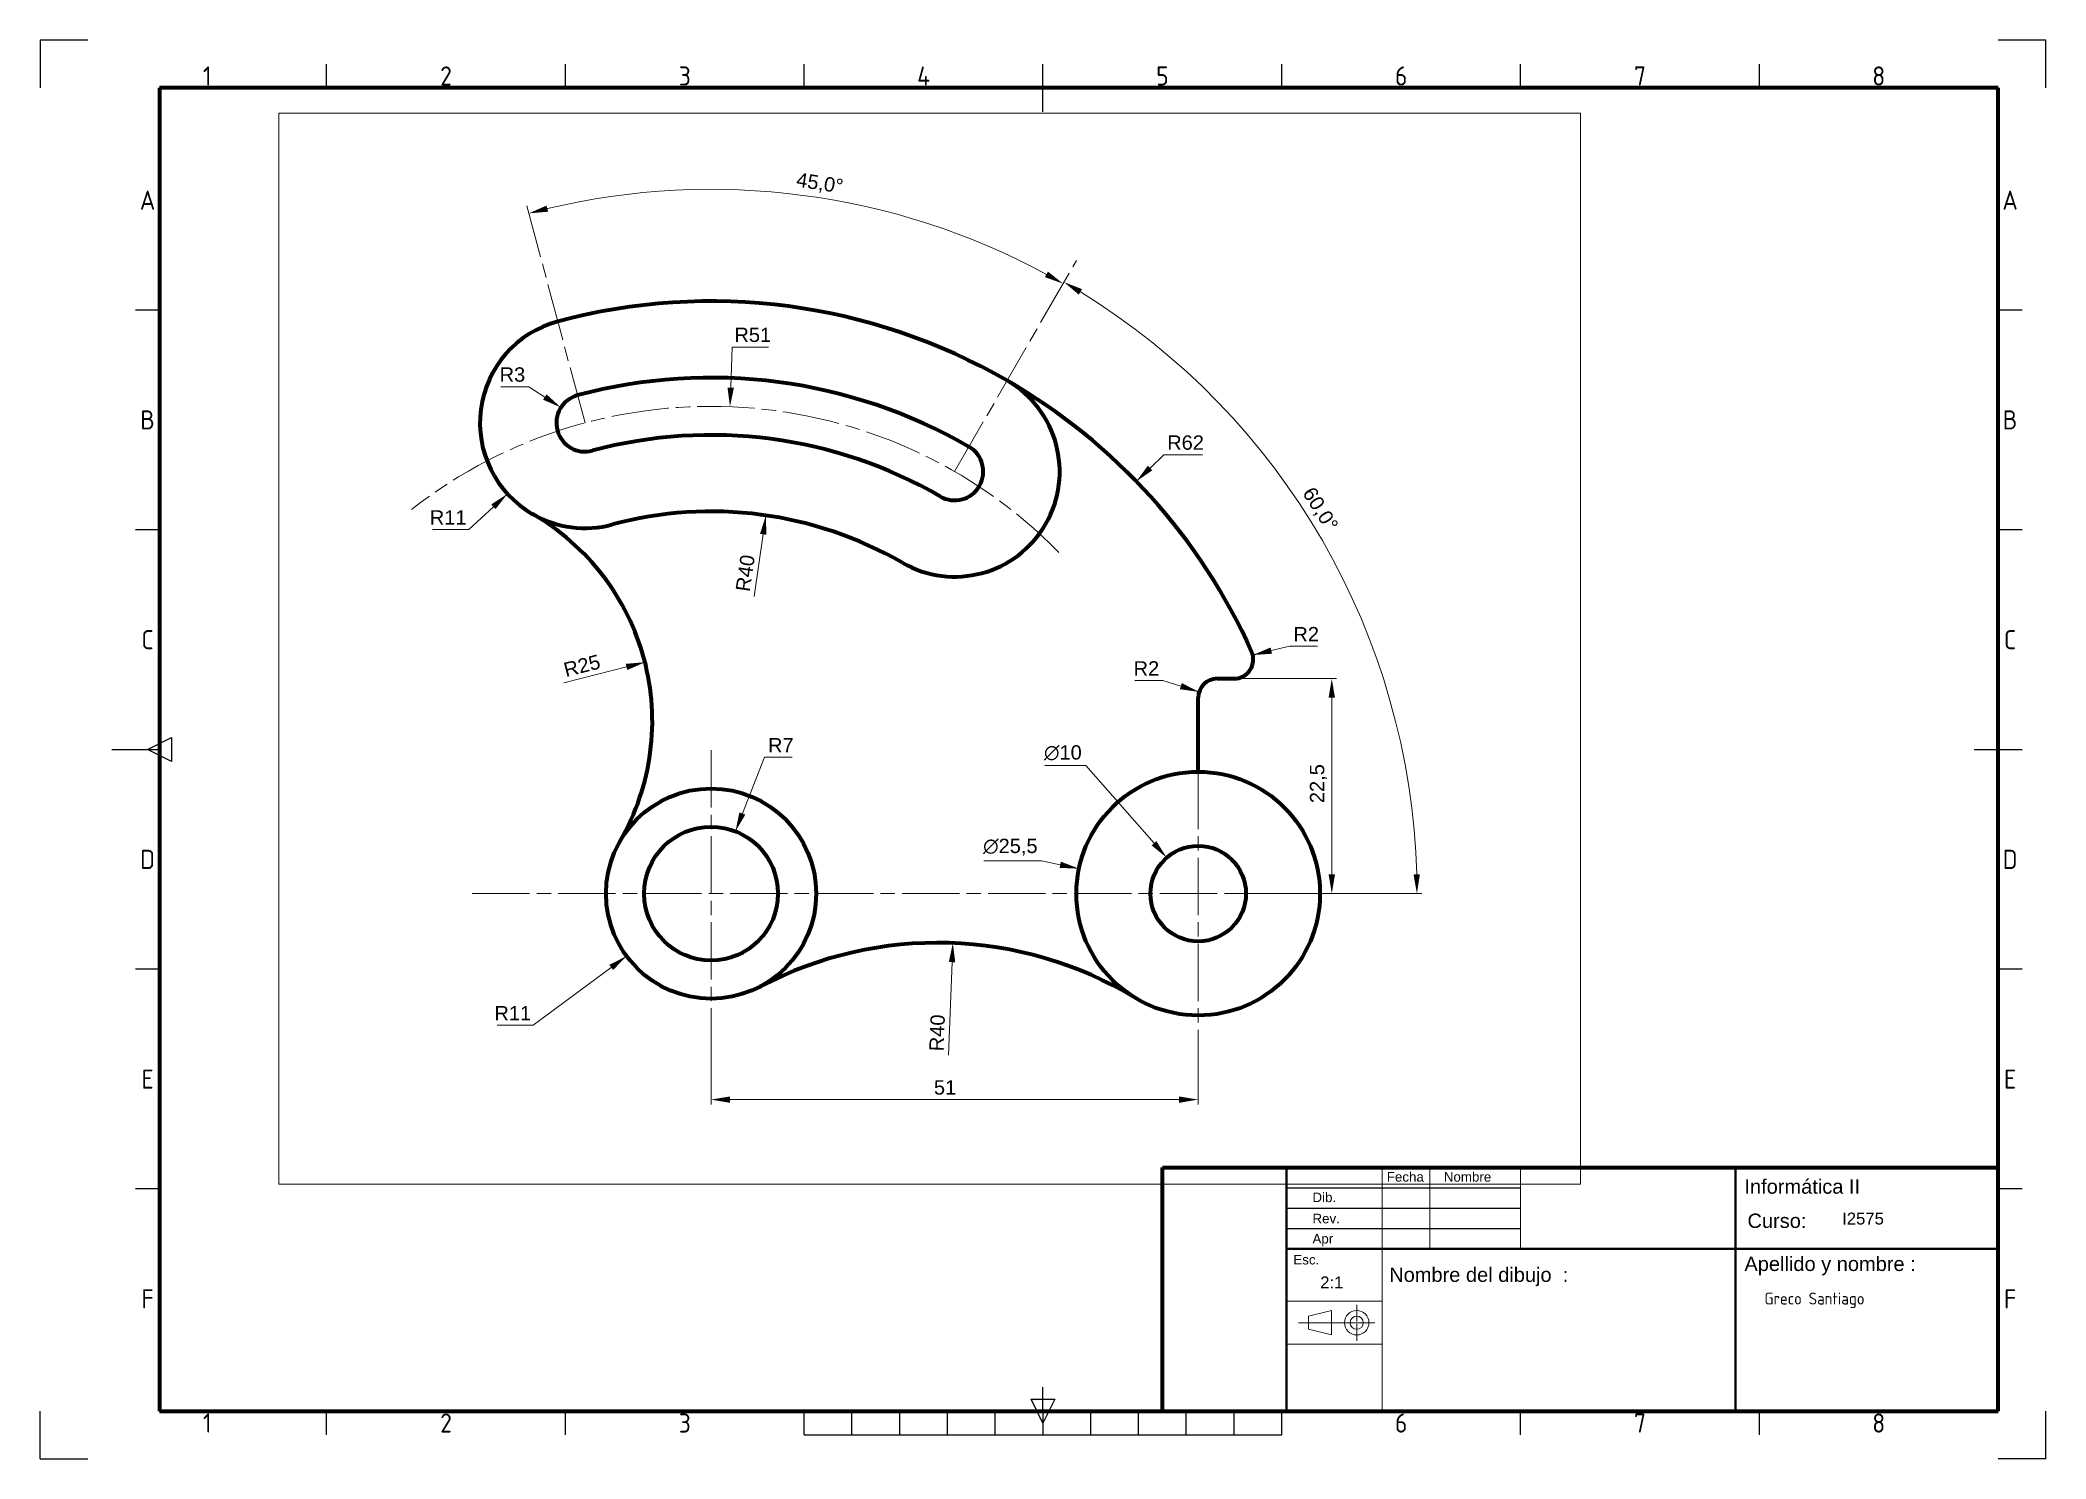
# Paper-space layout 'PAPEL' of a CAD drawing. Header units: millimetres. Extents: x 0 to 420, y 0 to 297.
# The model-space entities are those that its viewports show. They can reach past a viewport. Long polylines and large blocks are cut down to what shows.
import ezdxf
from ezdxf.enums import TextEntityAlignment as Align

# ---------------------------------------------------------------- set-up
doc = ezdxf.new("R2010")
doc.units = ezdxf.units.MM
doc.linetypes.add('ACAD_ISO08W100', pattern=[36, 24, -3, 6, -3])
doc.linetypes.add('CENTER2', pattern=[28.575, 19.05, -3.175, 3.175, -3.175])
for name, color, linetype, lineweight in [('Contornos visibles', 1, 'Continuous', 100), ('Cotas', 5, 'Continuous', 20), ('Ejes', 3, 'ACAD_ISO08W100', 20)]:
    doc.layers.add(name, color=color, linetype=linetype, lineweight=lineweight)
doc.styles.add('ISO Proportional', font='isocp.shx')
doc.styles.get("Standard").update_dxf_attribs({"font": 'arial.ttf'})
doc.dimstyles.new('Info 2', dxfattribs={"dimscale": 0, "dimtxt": 3, "dimasz": 4, "dimexe": 1, "dimexo": 0, "dimgap": 1, "dimtad": 1, "dimtoh": 1, "dimtxsty": 'Standard', "dimcen": 0, "dimclrd": 256, "dimclre": 256, "dimclrt": 256, "dimadec": 1, "dimazin": 0, "dimtfac": 1, "dimtofl": 0, "dimtmove": 0, "dimatfit": 3, "dimfxl": 1, "dimlwd": -1, "dimlwe": -1, "dimarcsym": 0})

# ---------------------------------------------------------------- blocks, each defined once
blk = doc.blocks.new('*U30')
at = {"color": 0, "linetype": 'CENTER2', "lineweight": 20, "ltscale": 3, "transparency": 16777216}
for p, q in [((-12.18, 0), (-0.28, 0)), ((0, 0.28), (0, 3.78)), ((0.28, 0), (3.78, 0)), ((0, -3.78), (0, -0.28))]:
    blk.add_line(p, q, dxfattribs=at)
at = {"color": 0, "linetype": 'Continuous', "lineweight": 20, "ltscale": 3, "transparency": 16777216}
for p, q in [((-0.14, 0), (0.14, 0)), ((0, -0.14), (0, 0.14))]:
    blk.add_line(p, q, dxfattribs=at)
blk = doc.blocks.new('*D64')
at = {"layer": 'Cotas', "transparency": 16777216}
for p, q in [((103.26, 90.8), (119.59, 102.88)), ((95.67, 90.8), (103.26, 90.8))]:
    blk.add_line(p, q, dxfattribs=at)
blk.add_solid([(119.19, 103.41), (119.99, 102.34), (122.8, 105.26)], dxfattribs=at)
at = {"layer": 'Defpoints', "color": 0, "transparency": 16777216}
for p in [(140.49, 118.34), (122.8, 105.26)]:
    blk.add_point(p, dxfattribs=at)
at = {"layer": 'Cotas', "transparency": 16777216, "insert": (98.97, 93.31), "char_height": 3, "attachment_point": 5}
blk.add_mtext('R11', dxfattribs=at)
blk = doc.blocks.new('*D65')
at = {"layer": 'Cotas', "transparency": 16777216}
blk.add_line((190.18, 84.51), (190.96, 103.98), dxfattribs=at)
blk.add_solid([(190.29, 104.01), (191.62, 103.95), (191.12, 107.98)], dxfattribs=at)
at = {"layer": 'Defpoints', "color": 0, "transparency": 16777216}
for p in [(191.12, 107.98), (187.93, 28.04)]:
    blk.add_point(p, dxfattribs=at)
at = {"layer": 'Cotas', "transparency": 16777216, "insert": (187.84, 89.18), "char_height": 3, "attachment_point": 5, "rotation": 87.7187}
blk.add_mtext('R40', dxfattribs=at)
blk = doc.blocks.new('*D66')
at = {"layer": 'Cotas', "transparency": 16777216}
for p, q in [((140.49, 88.34), (140.49, 74.21)), ((242.49, 88.34), (242.49, 74.21)), ((144.49, 75.21), (238.49, 75.21))]:
    blk.add_line(p, q, dxfattribs=at)
for points in [[(144.49, 75.87), (144.49, 74.54), (140.49, 75.21)], [(238.49, 75.87), (238.49, 74.54), (242.49, 75.21)]]:
    blk.add_solid(points, dxfattribs=at)
at = {"layer": 'Defpoints', "color": 0, "transparency": 16777216}
for p in [(140.49, 88.34), (242.49, 88.34), (242.49, 75.21)]:
    blk.add_point(p, dxfattribs=at)
at = {"layer": 'Cotas', "transparency": 16777216, "insert": (189.49, 77.74), "char_height": 3, "attachment_point": 5}
blk.add_mtext('51', dxfattribs=at)
blk = doc.blocks.new('*D67')
at = {"layer": 'Cotas', "transparency": 16777216}
for p, q in [((250.03, 163.34), (271.47, 163.34)), ((270.47, 159.34), (270.47, 122.34)), ((250.03, 118.34), (271.47, 118.34))]:
    blk.add_line(p, q, dxfattribs=at)
for points in [[(269.81, 159.34), (271.14, 159.34), (270.47, 163.34)], [(269.81, 122.34), (271.14, 122.34), (270.47, 118.34)]]:
    blk.add_solid(points, dxfattribs=at)
at = {"layer": 'Defpoints', "color": 0, "transparency": 16777216}
for p in [(250.03, 163.34), (250.03, 118.34), (270.47, 118.34)]:
    blk.add_point(p, dxfattribs=at)
at = {"layer": 'Cotas', "transparency": 16777216, "insert": (267.67, 141.35), "char_height": 3, "attachment_point": 5, "rotation": 90}
blk.add_mtext('22,5', dxfattribs=at)
blk = doc.blocks.new('*D68')
at = {"layer": 'Cotas', "transparency": 16777216}
blk.add_line((109.63, 162.44), (122.78, 165.79), dxfattribs=at)
blk.add_solid([(122.62, 166.43), (122.95, 165.14), (126.66, 166.77)], dxfattribs=at)
at = {"layer": 'Defpoints', "color": 0, "transparency": 16777216}
for p in [(126.66, 166.77), (78.2, 154.45)]:
    blk.add_point(p, dxfattribs=at)
at = {"layer": 'Cotas', "transparency": 16777216, "insert": (113.46, 166.03), "char_height": 3, "attachment_point": 5, "rotation": 14.2702}
blk.add_mtext('R25', dxfattribs=at)
blk = doc.blocks.new('*D69')
at = {"layer": 'Cotas', "transparency": 16777216}
for p, q in [((89.74, 194.58), (94.91, 199.31)), ((82.15, 194.58), (89.74, 194.58))]:
    blk.add_line(p, q, dxfattribs=at)
blk.add_solid([(94.46, 199.8), (95.36, 198.82), (97.86, 202.01)], dxfattribs=at)
at = {"layer": 'Defpoints', "color": 0, "transparency": 16777216}
for p in [(114.09, 216.86), (97.86, 202.01)]:
    blk.add_point(p, dxfattribs=at)
at = {"layer": 'Cotas', "transparency": 16777216, "insert": (85.44, 197.08), "char_height": 3, "attachment_point": 5}
blk.add_mtext('R11', dxfattribs=at)
blk = doc.blocks.new('*D70')
at = {"layer": 'Cotas', "transparency": 16777216}
blk.add_line((149.52, 180.53), (151.41, 193.55), dxfattribs=at)
blk.add_solid([(150.75, 193.65), (152.07, 193.45), (151.98, 197.51)], dxfattribs=at)
at = {"layer": 'Defpoints', "color": 0, "transparency": 16777216}
for p in [(151.98, 197.51), (140.49, 118.34)]:
    blk.add_point(p, dxfattribs=at)
at = {"layer": 'Cotas', "transparency": 16777216, "insert": (147.67, 185.42), "char_height": 3, "attachment_point": 5, "rotation": 81.7423}
blk.add_mtext('R40', dxfattribs=at)
blk = doc.blocks.new('*D71')
at = {"layer": 'Cotas', "transparency": 16777216}
for p, q in [((144.94, 232.75), (144.61, 224.26)), ((152.53, 232.75), (144.94, 232.75))]:
    blk.add_line(p, q, dxfattribs=at)
blk.add_solid([(143.94, 224.28), (145.28, 224.23), (144.45, 220.26)], dxfattribs=at)
at = {"layer": 'Defpoints', "color": 0, "transparency": 16777216}
for p in [(144.45, 220.26), (140.49, 118.34)]:
    blk.add_point(p, dxfattribs=at)
at = {"layer": 'Cotas', "transparency": 16777216, "insert": (149.23, 235.29), "char_height": 3, "attachment_point": 5}
blk.add_mtext('R51', dxfattribs=at)
blk = doc.blocks.new('*D72')
at = {"layer": 'Cotas', "transparency": 16777216}
for p, q in [((96.49, 224.44), (102.32, 224.44)), ((102.32, 224.44), (105.69, 222.28))]:
    blk.add_line(p, q, dxfattribs=at)
blk.add_solid([(106.05, 222.84), (105.33, 221.72), (109.05, 220.11)], dxfattribs=at)
at = {"layer": 'Defpoints', "color": 0, "transparency": 16777216}
for p in [(109.05, 220.11), (114.09, 216.86)]:
    blk.add_point(p, dxfattribs=at)
at = {"layer": 'Cotas', "transparency": 16777216, "insert": (98.9, 226.98), "char_height": 3, "attachment_point": 5}
blk.add_mtext('R3', dxfattribs=at)
blk = doc.blocks.new('*D73')
at = {"layer": 'Cotas', "transparency": 16777216}
for p, q in [((235.28, 210.2), (232.41, 207.42)), ((243.42, 210.2), (235.28, 210.2))]:
    blk.add_line(p, q, dxfattribs=at)
blk.add_solid([(231.95, 207.9), (232.88, 206.94), (229.54, 204.63)], dxfattribs=at)
at = {"layer": 'Defpoints', "color": 0, "transparency": 16777216}
for p in [(229.54, 204.63), (140.49, 118.34)]:
    blk.add_point(p, dxfattribs=at)
at = {"layer": 'Cotas', "transparency": 16777216, "insert": (239.85, 212.73), "char_height": 3, "attachment_point": 5}
blk.add_mtext('R62', dxfattribs=at)
blk = doc.blocks.new('*D74')
at = {"layer": 'Cotas', "transparency": 16777216}
for p, q in [((261.7, 170.14), (257.81, 169.2)), ((267.51, 170.14), (261.7, 170.14))]:
    blk.add_line(p, q, dxfattribs=at)
blk.add_solid([(257.66, 169.85), (257.97, 168.56), (253.92, 168.27)], dxfattribs=at)
at = {"layer": 'Defpoints', "color": 0, "transparency": 16777216}
for p in [(253.92, 168.27), (250.03, 167.34)]:
    blk.add_point(p, dxfattribs=at)
at = {"layer": 'Cotas', "transparency": 16777216, "insert": (265.11, 172.64), "char_height": 3, "attachment_point": 5}
blk.add_mtext('R2', dxfattribs=at)
blk = doc.blocks.new('*D75')
at = {"layer": 'Cotas', "transparency": 16777216}
for p, q in [((229.25, 162.97), (235.06, 162.97)), ((235.06, 162.97), (238.87, 161.76))]:
    blk.add_line(p, q, dxfattribs=at)
blk.add_solid([(239.07, 162.4), (238.67, 161.12), (242.68, 160.55)], dxfattribs=at)
at = {"layer": 'Defpoints', "color": 0, "transparency": 16777216}
for p in [(242.68, 160.55), (246.49, 159.34)]:
    blk.add_point(p, dxfattribs=at)
at = {"layer": 'Cotas', "transparency": 16777216, "insert": (231.65, 165.48), "char_height": 3, "attachment_point": 5}
blk.add_mtext('R2', dxfattribs=at)
blk = doc.blocks.new('*D76')
at = {"layer": 'Cotas', "transparency": 16777216}
blk.add_arc((140.49, 118.34), 147.43, 61.5546, 103.4454, dxfattribs=at)
for points in [[(106.38, 261.08), (106.05, 262.37), (102.34, 260.74)], [(211.04, 248.55), (210.39, 247.39), (214.21, 246.02)]]:
    blk.add_solid(points, dxfattribs=at)
at = {"layer": 'Defpoints', "color": 0, "transparency": 16777216}
for p in [(140.49, 265.77), (101.91, 262.32), (217.02, 250.89), (114.09, 216.86), (191.49, 206.67)]:
    blk.add_point(p, dxfattribs=at)
at = {"layer": 'Cotas', "transparency": 16777216, "insert": (163.23, 266.84), "char_height": 3, "attachment_point": 5, "rotation": 351.2935}
blk.add_mtext('45,0°', dxfattribs=at)
blk = doc.blocks.new('*D77')
at = {"layer": 'Cotas', "transparency": 16777216}
blk.add_line((276.79, 118.34), (289.3, 118.34), dxfattribs=at)
blk.add_arc((140.49, 118.34), 147.81, 1.5506, 58.4494, dxfattribs=at)
for points in [[(217.49, 243.72), (218.17, 244.87), (214.4, 246.34)], [(288.91, 122.35), (287.58, 122.33), (288.3, 118.34)]]:
    blk.add_solid(points, dxfattribs=at)
at = {"layer": 'Defpoints', "color": 0, "transparency": 16777216}
for p in [(217.02, 250.89), (191.49, 206.67), (279.39, 168.89), (90.49, 118.34), (276.79, 118.34)]:
    blk.add_point(p, dxfattribs=at)
at = {"layer": 'Cotas', "transparency": 16777216, "insert": (267.88, 198.7), "char_height": 3, "attachment_point": 5, "rotation": 302.2455}
blk.add_mtext('60,0°', dxfattribs=at)
blk = doc.blocks.new('*D78')
at = {"layer": 'Cotas', "transparency": 16777216}
for p, q in [((151.68, 146.91), (147.05, 135.1)), ((157.51, 146.91), (151.68, 146.91))]:
    blk.add_line(p, q, dxfattribs=at)
blk.add_solid([(146.43, 135.34), (147.67, 134.86), (145.6, 131.38)], dxfattribs=at)
at = {"layer": 'Defpoints', "color": 0, "transparency": 16777216}
for p in [(145.6, 131.38), (140.49, 118.34)]:
    blk.add_point(p, dxfattribs=at)
at = {"layer": 'Cotas', "transparency": 16777216, "insert": (155.1, 149.41), "char_height": 3, "attachment_point": 5}
blk.add_mtext('R7', dxfattribs=at)
blk = doc.blocks.new('*D79')
at = {"layer": 'Cotas', "transparency": 16777216}
for p, q in [((197.62, 125.19), (209.7, 125.19)), ((209.7, 125.19), (213.62, 124.37))]:
    blk.add_line(p, q, dxfattribs=at)
blk.add_solid([(213.75, 125.02), (213.48, 123.72), (217.53, 123.55)], dxfattribs=at)
at = {"layer": 'Defpoints', "color": 0, "transparency": 16777216}
for p in [(217.53, 123.55), (267.45, 113.13)]:
    blk.add_point(p, dxfattribs=at)
at = {"layer": 'Cotas', "transparency": 16777216, "insert": (203.16, 128.04), "char_height": 3, "attachment_point": 5}
blk.add_mtext('∅25,5', dxfattribs=at)
blk = doc.blocks.new('*D80')
at = {"layer": 'Cotas', "transparency": 16777216}
for p, q in [((210.39, 145.18), (218.94, 145.18)), ((218.94, 145.18), (233.26, 128.86))]:
    blk.add_line(p, q, dxfattribs=at)
blk.add_solid([(233.76, 129.3), (232.76, 128.42), (235.9, 125.85)], dxfattribs=at)
at = {"layer": 'Defpoints', "color": 0, "transparency": 16777216}
for p in [(235.9, 125.85), (249.09, 110.82)]:
    blk.add_point(p, dxfattribs=at)
at = {"layer": 'Cotas', "transparency": 16777216, "insert": (214.16, 147.8), "char_height": 3, "attachment_point": 5}
blk.add_mtext('∅10', dxfattribs=at)

msp = doc.modelspace()

# ---------------------------------------------------------------- linework, layer by layer
at = {"layer": 'Contornos visibles'}
for p, q in [((201.74, 1.54), (203.51, 1.54)), ((203.51, 1.54), (203.51, 1.54)), ((199.74, -8.21), (199.74, -0.46))]:
    msp.add_line(p, q, dxfattribs=at)
for centre, radius in [((199.74, -20.96), 12.75), ((148.74, -20.96), 11), ((148.74, -20.96), 7), ((199.74, -20.96), 5)]:
    msp.add_circle(centre, radius, dxfattribs=at)
for centre, radius, start, end in [((148.74, -20.96), 62, 60, 105), ((135.54, 28.3), 11, 105, 240.0995), ((148.74, -20.96), 54, 60, 105), ((174.24, 23.21), 11, 240, 60), ((148.74, -20.96), 62, 24.1002, 60), ((135.54, 28.3), 3, 105, 285), ((148.74, -20.96), 48, 60, 105), ((174.24, 23.21), 3, 240, 60), ((148.74, -20.96), 40, 60, 105), ((117.59, -2.9), 25, 329.9005, 60.0995), ((135.54, 28.3), 11, 240.0995, 285), ((203.51, 3.54), 2, 270, 24.1002), ((201.74, -0.46), 2, 90, 180), ((172.46, -66.11), 40, 58.8583, 117.7165)]:
    msp.add_arc(centre, radius, start, end, dxfattribs=at)
at = {"layer": 'Ejes'}
for p, q in [((135.54, 28.3), (129.45, 51.03)), ((174.24, 23.21), (187, 45.32)), ((148.74, -5.96), (148.74, -35.96)), ((199.74, -8.21), (199.74, -35.96)), ((123.74, -20.96), (216.89, -20.96))]:
    msp.add_line(p, q, dxfattribs=at)
at = {"layer": 'Ejes', "linetype": 'ACAD_ISO08W100'}
msp.add_arc((148.74, -20.96), 51, 44.448, 127.9717, dxfattribs=at)

psp = doc.layouts.new('PAPEL')

# ---------------------------------------------------------------- linework, layer by layer
for p, q in [((0, 297), (0, 287)), ((10, 297), (0, 297)), ((420, 297), (410, 297)), ((420, 287), (420, 297)), ((60, 287), (60, 292)), ((110, 287), (110, 292)), ((160, 287), (160, 292)), ((210, 282), (210, 292)), ((260, 287), (260, 292)), ((310, 287), (310, 292)), ((360, 287), (360, 292)), ((25, 240.5), (20, 240.5)), ((415, 240.5), (410, 240.5)), ((25, 194.5), (20, 194.5)), ((415, 194.5), (410, 194.5)), ((15, 148.5), (25, 148.5)), ((22.5, 148.5), (27.5, 151)), ((27.5, 146), (22.5, 148.5)), ((27.5, 151), (27.5, 146)), ((405, 148.5), (415, 148.5)), ((25, 102.5), (20, 102.5)), ((415, 102.5), (410, 102.5)), ((25, 56.5), (20, 56.5)), ((261, 56.75), (310, 56.75)), ((415, 56.5), (410, 56.5)), ((261, 52.5), (310, 52.5)), ((261, 48.25), (310, 48.25)), ((210, 10), (210, 15)), ((0, 0), (0, 10)), ((60, 5), (60, 10)), ((110, 5), (110, 10)), ((160, 5), (160, 10)), ((170, 5), (170, 10)), ((180, 5), (180, 10)), ((190, 5), (190, 10)), ((200, 5), (200, 10)), ((207.5, 12.5), (212.5, 12.5)), ((210, 7.5), (207.5, 12.5)), ((212.5, 12.5), (210, 7.5)), ((210, 10), (210, 5)), ((220, 5), (220, 10)), ((230, 5), (230, 10)), ((240, 5), (240, 10)), ((250, 5), (250, 10)), ((260, 5), (260, 10)), ((310, 5), (310, 10)), ((360, 5), (360, 10)), ((420, 0), (420, 10)), ((160, 5), (260, 5)), ((0, 0), (10, 0)), ((420, 0), (410, 0))]:
    psp.add_line(p, q)
at = {"lineweight": 80}
for p, q in [((410, 287), (25, 287)), ((25, 287), (25, 10)), ((410, 10), (410, 287)), ((235, 61), (410, 61)), ((235, 10), (235, 61)), ((25, 10), (410, 10))]:
    psp.add_line(p, q, dxfattribs=at)
at = {"lineweight": 40}
for p, q in [((261, 10), (261, 61)), ((355, 10), (355, 61)), ((261, 44), (410, 44))]:
    psp.add_line(p, q, dxfattribs=at)
at = {"lineweight": 20}
for p, q in [((281, 10), (281, 61)), ((291, 44), (291, 61)), ((310, 44), (310, 61)), ((261, 33), (281, 33)), ((270.439, 31.055), (265.615, 29.882)), ((265.615, 29.882), (265.615, 27.118)), ((270.439, 31.055), (270.439, 25.945)), ((265.615, 27.118), (270.439, 25.945)), ((261, 24), (281, 24))]:
    psp.add_line(p, q, dxfattribs=at)
for radius in [2.555, 1.382]:
    psp.add_circle((275.694, 28.5), radius, dxfattribs=at)

# ---------------------------------------------------------------- block references
at = {"linetype": 'CENTER2', "lineweight": 20, "ltscale": 3}
psp.add_blockref('*U30', (275.694, 28.5), dxfattribs=at)

# ---------------------------------------------------------------- texts
at = {"style": 'ISO Proportional'}
for s, p in [('1', (35, 289.5)), ('2', (85, 289.5)), ('3', (135, 289.5)), ('4', (185, 289.5)), ('5', (235, 289.5)), ('6', (285, 289.5)), ('7', (335, 289.5)), ('8', (385, 289.5)), ('A', (22.5, 263.5)), ('A', (412.5, 263.5)), ('B', (22.5, 217.5)), ('B', (412.5, 217.5)), ('C', (22.5, 171.5)), ('C', (412.5, 171.5)), ('D', (22.5, 125.5)), ('D', (412.5, 125.5)), ('E', (22.5, 79.5)), ('E', (412.5, 79.5)), ('F', (22.5, 33.5)), ('F', (412.5, 33.5)), ('1', (35, 7.5)), ('2', (85, 7.5)), ('3', (135, 7.5)), ('6', (285, 7.5)), ('7', (335, 7.5)), ('8', (385, 7.5))]:
    psp.add_text(s, height=4, dxfattribs=at).set_placement(p, align=Align.MIDDLE)
at = {"lineweight": 20}
for s, height, p in [('Fecha', 2, (281.989, 58.037)), ('Nombre', 2, (293.928, 58.037)), ('Dib.', 2, (266.424, 53.745)), ('Informática II', 3, (356.877, 55.51)), ('Rev.', 2, (266.424, 49.312)), ('Curso: ', 3, (357.516, 48.343)), ('Apr', 2, (266.424, 45.09)), ('Esc.', 2, (262.426, 40.699)), ('Apellido y nombre : ', 3, (356.877, 39.328)), ('Nombre del dibujo  : ', 3, (282.493, 37.055))]:
    psp.add_text(s, height=height, dxfattribs=at).set_placement(p)
at = {"layer": 'Cotas', "char_height": 2.5, "attachment_point": 1}
for s, width, insert in [('I2575', 53.12347, (377.338, 51.562)), ('2:1', 18.57375, (268.046, 38.189))]:
    psp.add_mtext_dynamic_manual_height_columns(s, width=width, gutter_width=12.5, heights=[0], dxfattribs=dict(at, insert=insert))
at = {"layer": 'Cotas', "insert": (361.066, 34.815), "char_height": 2.5, "attachment_point": 1, "style": 'ISO Proportional'}
psp.add_mtext_dynamic_manual_height_columns('Greco Santiago', width=41.04528, gutter_width=12.5, heights=[0], dxfattribs=at)

# ---------------------------------------------------------------- dimensions: what is measured, and where the dimension line sits
at = {"layer": 'Cotas'}
dim = psp.add_angular_dim_2l(base=(140.493, 265.767), line1=((191.493, 206.673), (217.021, 250.889)), line2=((114.094, 216.863), (101.913, 262.321)), dimstyle='Info 2', dxfattribs=at)
dim.commit()
dim.dimension.update_dxf_attribs({"geometry": '*D76', "text_midpoint": (162.81, 264.068), "dimtype": 162})
dim = psp.add_angular_dim_2l(base=(279.387, 168.891), line1=((191.493, 206.673), (217.021, 250.889)), line2=((90.493, 118.338), (276.794, 118.338)), dimstyle='Info 2', override={"dimscale": 0}, dxfattribs=at)
dim.commit()
dim.dimension.update_dxf_attribs({"geometry": '*D77', "text_midpoint": (265.505, 197.201), "dimtype": 162})
for center, mpoint, picture, middle in [((140.493, 118.338), (144.454, 220.261), '*D71', (149.234, 232.753)), ((140.493, 118.338), (151.983, 197.509), '*D70', (150.177, 185.06)), ((78.202, 154.446), (126.659, 166.771), '*D68', (114.085, 163.573)), ((140.493, 118.338), (145.596, 131.375), '*D78', (155.095, 146.91)), ((140.493, 118.338), (122.805, 105.257), '*D64', (98.966, 90.803)), ((187.933, 28.042), (191.118, 107.978), '*D65', (190.365, 89.083))]:
    dim = psp.add_radius_dim(center=center, mpoint=mpoint, dimstyle='Info 2', override={"dimlfac": -0.5}, dxfattribs=at)
    dim.commit()
    dim.dimension.update_dxf_attribs({"geometry": picture, "text_midpoint": middle, "dimtype": 164})
for center, mpoint, picture, middle in [((114.094, 216.863), (109.049, 220.111), '*D72', (98.904, 224.443)), ((114.094, 216.863), (97.862, 202.012), '*D69', (85.443, 194.578)), ((140.493, 118.338), (229.539, 204.633), '*D73', (239.853, 210.2)), ((250.033, 167.338), (253.923, 168.271), '*D74', (261.702, 170.138)), ((246.493, 159.338), (242.681, 160.549), '*D75', (231.653, 162.97))]:
    dim = psp.add_radius_dim(center=center, mpoint=mpoint, dimstyle='Info 2', override={"dimlfac": -0.5}, dxfattribs=at)
    dim.commit()
    dim.dimension.update_dxf_attribs({"geometry": picture, "text_midpoint": middle})
dim = psp.add_linear_dim(base=(270.474, 118.338), p1=(250.033, 163.338), p2=(250.033, 118.338), angle=90, dimstyle='Info 2', override={"dimlfac": -0.5}, dxfattribs=at)
dim.commit()
dim.dimension.update_dxf_attribs({"geometry": '*D67', "text_midpoint": (270.474, 141.353), "dimtype": 160})
dim = psp.add_diameter_dim_2p(p1=(249.089, 110.822), p2=(235.897, 125.854), dimstyle='Info 2', override={"dimlfac": -0.5}, dxfattribs=at)
dim.commit()
dim.dimension.update_dxf_attribs({"geometry": '*D80', "text_midpoint": (214.162, 145.18), "dimtype": 163})
dim = psp.add_diameter_dim_2p(p1=(267.455, 113.126), p2=(217.531, 123.55), dimstyle='Info 2', override={"dimlfac": -0.5}, dxfattribs=at)
dim.commit()
dim.dimension.update_dxf_attribs({"geometry": '*D79', "text_midpoint": (209.7, 125.185)})
dim = psp.add_linear_dim(base=(242.493, 75.207), p1=(140.493, 88.338), p2=(242.493, 88.338), dimstyle='Info 2', override={"dimlfac": -0.5}, dxfattribs=at)
dim.commit()
dim.dimension.update_dxf_attribs({"geometry": '*D66', "text_midpoint": (189.492, 75.207), "dimtype": 160})

# ---------------------------------------------------------------- viewports
psp.add_viewport(center=(186.275, 169.625), size=(272.563, 224.1878), view_center_point=(171.628, 4.685), view_height=112.0939, dxfattribs=at)

doc.saveas('drawing.dxf')
